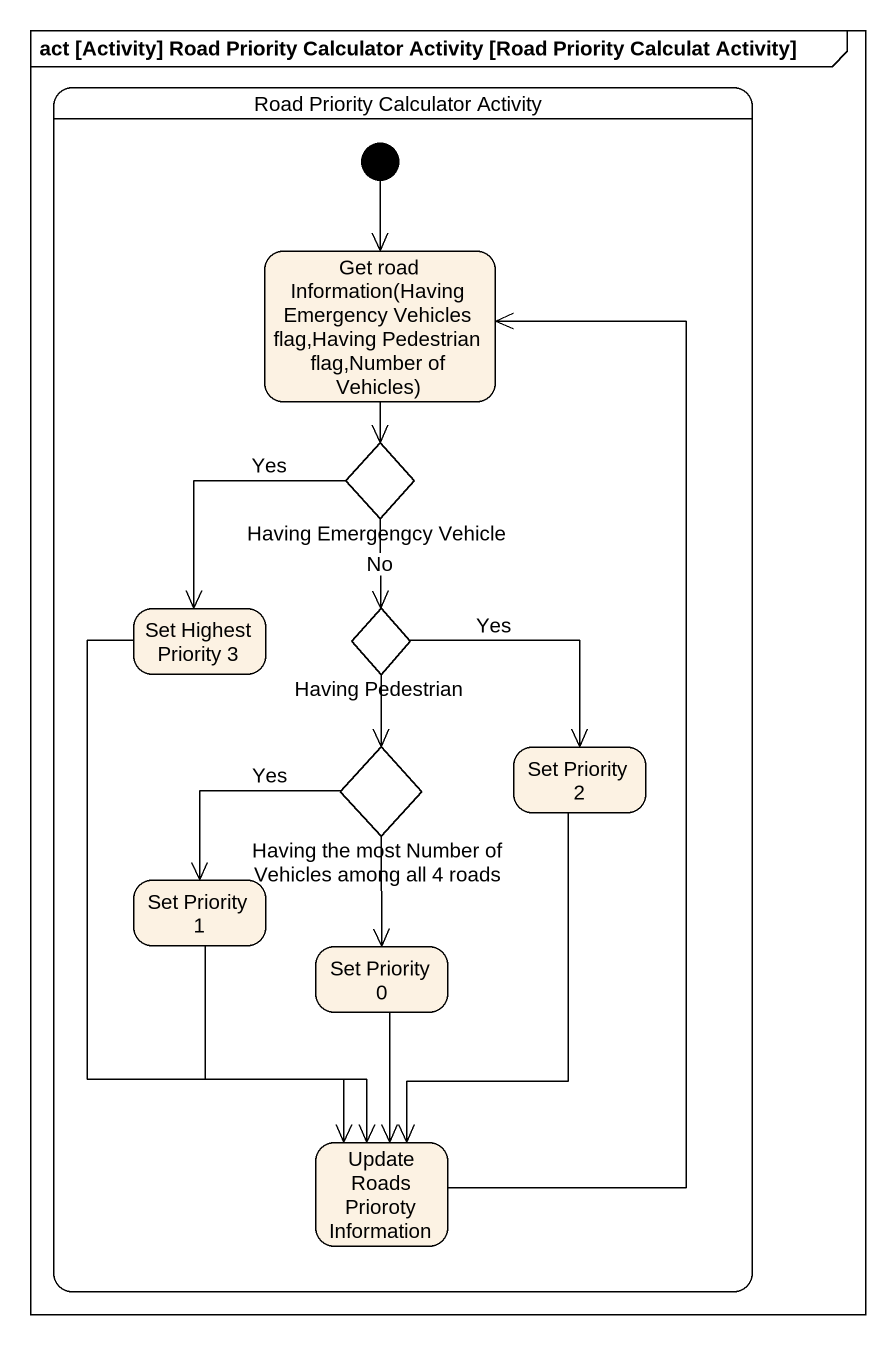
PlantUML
@startuml
mainframe act [Activity] Road Priority Calculator Activity [Road Priority Calculat Activity]
hide empty description
state "Road Priority Calculator Activity" as Road_Priority_Calculator {
  state "Get road Information(Having Emergency Vehicles flag,Having Pedestrian flag,Number of Vehicles)" as Get_road_Information_Having
  state "Having Emergengcy Vehicle" as Having_Emergengcy_Vehicle <<choice>>
  state "Set Highest Priority 3" as Set_Highest_Priority_3
  state "Having Pedestrian" as Having_Pedestrian <<choice>>
  state "Having the most Number of Vehicles among all 4 roads" as Having_the_most_Number_of <<choice>>
  state "Set Priority 2" as Set_Priority_2
  state "Set Priority 1" as Set_Priority_1
  state "Set Priority 0" as Set_Priority_0
  state "Update Roads Prioroty Information" as Update_Roads_Prioroty
  [*] --> Get_road_Information_Having
}
Get_road_Information_Having --> Having_Emergengcy_Vehicle
Having_Emergengcy_Vehicle --> Set_Highest_Priority_3 : Yes
Having_Emergengcy_Vehicle --> Having_Pedestrian : No
Set_Highest_Priority_3 --> Update_Roads_Prioroty
Having_Pedestrian --> Having_the_most_Number_of
Having_Pedestrian --> Set_Priority_2 : Yes
Having_the_most_Number_of --> Set_Priority_1 : Yes
Having_the_most_Number_of --> Set_Priority_0
Set_Priority_2 --> Update_Roads_Prioroty
Set_Priority_1 --> Update_Roads_Prioroty
Set_Priority_0 --> Update_Roads_Prioroty
Update_Roads_Prioroty -up-> Get_road_Information_Having
@enduml
